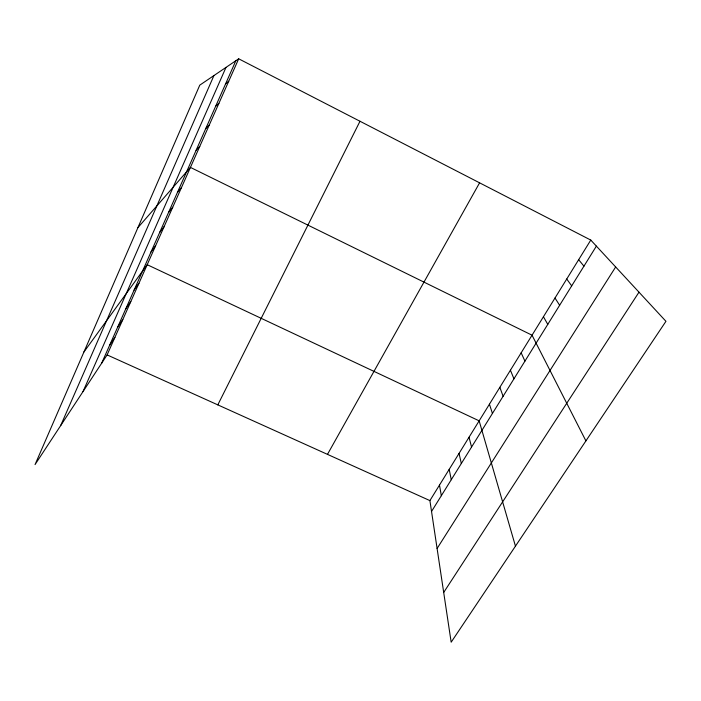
<?xml version="1.0" encoding="UTF-8"?>
<svg xmlns="http://www.w3.org/2000/svg" width="701" height="701" viewBox="0 0 701 701"><rect width="100%" height="100%" fill="white"/><g stroke="black" fill="none" stroke-linecap="round" stroke-linejoin="round"><path stroke-width="1.05" d="M60.636 425.647L213.928 75.568M83.007 391.596L225.994 67.401M101.663 363.206L235.851 60.733M238.69 58.805L199.776 85.145L35.05 464.588L107.113 354.908L238.69 58.805L590.777 240.075L665.95 321.312L451.164 642.195L429.906 500.602L590.777 240.075M217.809 404.871L359.99 121.264M327.481 454.371L479.589 182.838M431.536 511.467L596.385 246.13M437.1 548.48L615.662 266.967M443.698 592.45L638.988 292.177M109.575 345.365L114.894 337.4M117.61 327.253L122.789 319.63M125.768 308.861L130.807 301.588M134.049 290.188L138.938 283.283M83.945 351.955L147.192 264.698L479.151 420.845L515.454 546.149M151.004 251.974L155.578 245.832M159.679 232.417L164.095 226.677M168.494 212.552L172.735 207.224M177.449 192.363L181.515 187.465M137.939 227.597L190.435 167.399L532.041 335.201L585.913 440.885M196.078 150.373L199.767 146.395M205.77 128.528L209.257 125.041M215.628 106.315L218.905 103.327M225.652 83.717L228.719 81.255M107.113 354.908L429.906 500.602M578.667 259.703L583.942 266.161M566.732 279.016L571.692 285.877M554.99 298.03L559.643 305.268M543.433 316.756L547.779 324.37M521.158 352.831L524.935 361.129M510.424 370.207L513.947 378.829M499.848 387.329L503.108 396.267M489.429 404.205L492.435 413.45M469.03 437.249L471.554 447.063M459.041 453.416L461.328 463.51M449.192 469.363L451.26 479.729M439.483 485.092L441.332 495.712"/></g></svg>
